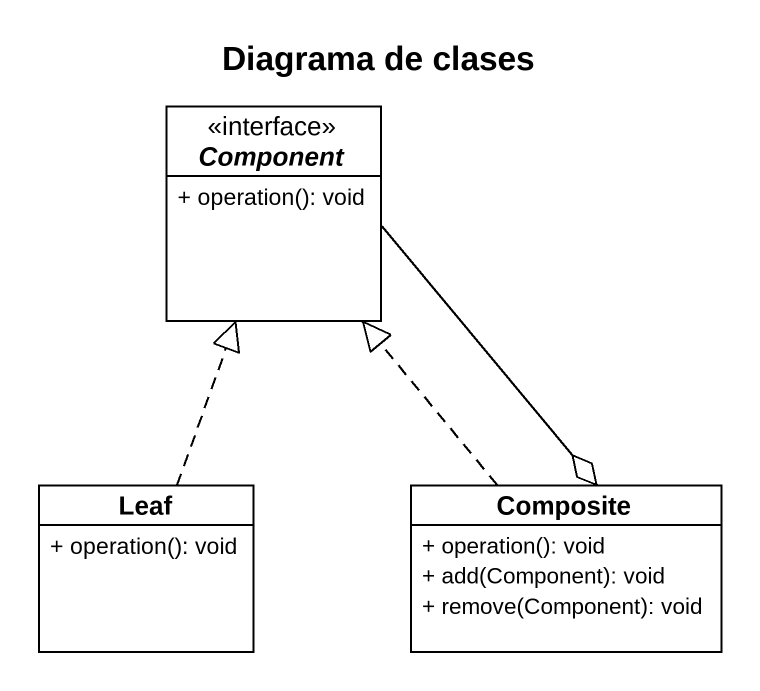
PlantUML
@startuml
title Diagrama de clases
hide circle
hide empty members
skinparam classAttributeIconSize 0
interface "Component" as Component_ {
  + operation(): void
}
class Leaf {
  + operation(): void
}
class Composite {
  + operation(): void
  + add(Component): void
  + remove(Component): void
}
Component_ --o Composite
Leaf .up.|> Component_
Composite .up.|> Component_
@enduml
